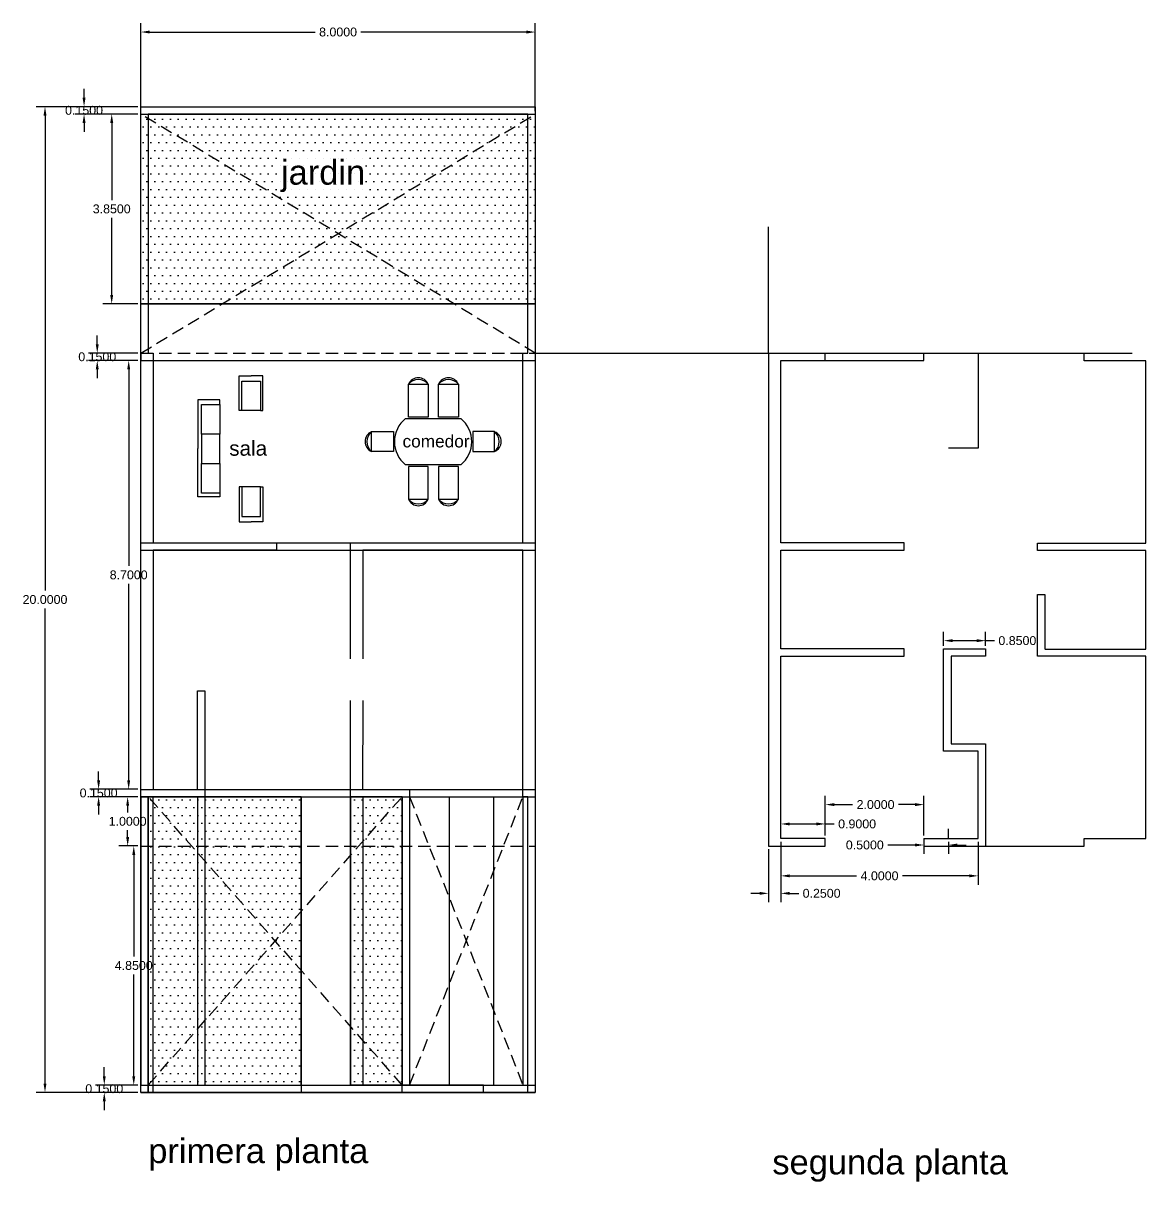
# Model space of a CAD drawing. Header units: millimetres. Extents: x 0 to 601, y -9 to 310.
# Drawn here: x 508.19 to 530.96, y 286.41 to 309.92 of the extents above; entities that cross this region are included whole.
import ezdxf

# ---------------------------------------------------------------- set-up
doc = ezdxf.new("R2010")
doc.units = ezdxf.units.MM
doc.linetypes.add('HIDDEN', pattern=[0.375, 0.25, -0.125])
for name, color, linetype in [('arquit-accesorio', 43, 'Continuous'), ('arquit-jardin-patio', 3, 'Continuous'), ('arquit-muro', 20, 'Continuous'), ('arquit-vacio', 7, 'HIDDEN'), ('borrar', 8, 'Continuous'), ('grilla', 5, 'Continuous')]:
    doc.layers.add(name, color=color, linetype=linetype)
doc.styles.add('Arial_3', font='Arial Unicode MS.ttf', dxfattribs={"height": 3})
doc.styles.get("Standard").update_dxf_attribs({"font": 'Arial Unicode MS.ttf'})
doc.dimstyles.get("Standard").update_dxf_attribs({"dimtxt": 0.18, "dimasz": 0.18, "dimexe": 0.18, "dimexo": 0.0625, "dimgap": 0.09, "dimtad": 0, "dimtih": 1, "dimtoh": 1, "dimdec": 4, "dimzin": 0, "dimdsep": 46, "dimtxsty": 'Standard', "dimcen": 0.09, "dimadec": 0, "dimazin": 0, "dimtfac": 1, "dimtdec": 4, "dimtofl": 0, "dimtmove": 0, "dimatfit": 3, "dimfxl": 1, "dimtolj": 1, "dimtzin": 0, "dimarcsym": 0})

# ---------------------------------------------------------------- blocks, each defined once
blk = doc.blocks.new('eliminar')
for p, q in [((526.787, 297.316), (526.787, 298.021)), ((526.787, 298.021), (527.026, 298.021)), ((527.265, 298.021), (527.026, 298.021)), ((527.265, 297.316), (527.265, 298.021)), ((526.395, 297.532), (525.944, 297.532)), ((525.944, 297.532), (525.944, 296.549)), ((526.395, 297.44), (526.395, 297.532)), ((526.838, 297.316), (526.787, 297.316)), ((527.214, 297.316), (527.265, 297.316)), ((525.944, 295.565), (525.944, 296.549)), ((526.838, 295.767), (526.787, 295.767)), ((526.787, 295.767), (526.787, 295.061)), ((527.214, 295.767), (527.265, 295.767)), ((527.265, 295.767), (527.265, 295.061)), ((526.395, 295.565), (525.944, 295.565)), ((526.395, 295.658), (526.395, 295.565)), ((526.787, 295.061), (527.026, 295.061)), ((527.265, 295.061), (527.026, 295.061))]:
    blk.add_line(p, q)
for points in [[(526.838, 297.915), (527.214, 297.915), (527.214, 297.316), (526.838, 297.316)], [(526.019, 297.44), (526.395, 297.44), (526.395, 296.841), (526.019, 296.841)], [(526.019, 296.242), (526.395, 296.242), (526.395, 296.841), (526.019, 296.841)], [(526.019, 296.242), (526.395, 296.242), (526.395, 295.643), (526.019, 295.643)], [(526.838, 295.167), (527.214, 295.167), (527.214, 295.767), (526.838, 295.767)]]:
    blk.add_lwpolyline(points, close=True)
blk = doc.blocks.new('sala')
blk.add_blockref('eliminar', (-520.824, -298.332))
blk = doc.blocks.new('comedor')
for points in [[(1.642, -0.631), (2.043, -0.631), (2.043, -1.297), (1.642, -1.297)], [(2.251, -0.631), (2.653, -0.631), (2.653, -1.297), (2.251, -1.297)], [(0.893, -1.995), (0.893, -1.593), (1.336, -1.593), (1.336, -1.995)], [(3.387, -1.995), (3.387, -1.593), (2.945, -1.593), (2.945, -1.995)], [(1.642, -2.964), (2.043, -2.964), (2.043, -2.298), (1.642, -2.298)], [(2.251, -2.964), (2.653, -2.964), (2.653, -2.298), (2.251, -2.298)]]:
    blk.add_lwpolyline(points, close=True)
for points in [[(1.58, -1.327), (2.7, -1.327)], [(2.7, -2.267), (1.58, -2.267)]]:
    blk.add_lwpolyline(points)
for centre, radius, start, end in [((1.842, -0.716), 0.218, 23.04, 156.96), ((1.842, -0.796), 0.26, 39.3851, 140.6149), ((2.452, -0.716), 0.218, 23.04, 156.96), ((2.452, -0.796), 0.26, 39.3851, 140.6149), ((1.962, -1.797), 0.606, 129.0902, 230.9098), ((2.318, -1.797), 0.606, 309.0902, 50.9098), ((0.979, -1.794), 0.218, 113.04, 246.96), ((1.058, -1.794), 0.26, 129.3851, 230.6149), ((3.222, -1.794), 0.26, 309.3851, 50.6149), ((3.302, -1.794), 0.218, 293.04, 66.96), ((1.842, -2.799), 0.26, 219.3851, 320.6149), ((1.842, -2.879), 0.218, 203.04, 336.96), ((2.452, -2.799), 0.26, 219.3851, 320.6149), ((2.452, -2.879), 0.218, 203.04, 336.96)]:
    blk.add_arc(centre, radius, start, end)
blk = doc.blocks.new('*D5')
at = {"color": 0, "lineweight": -2, "transparency": 16777216}
for p, q in [((510.575, 308.138), (510.575, 309.92)), ((518.575, 308.138), (518.575, 309.92)), ((510.755, 309.74), (514.11, 309.74)), ((518.395, 309.74), (515.039, 309.74))]:
    blk.add_line(p, q, dxfattribs=at)
at = {"color": 0, "transparency": 16777216}
for points in [[(510.755, 309.77), (510.755, 309.71), (510.575, 309.74)], [(518.395, 309.77), (518.395, 309.71), (518.575, 309.74)]]:
    blk.add_solid(points, dxfattribs=at)
at = {"layer": 'Defpoints', "color": 0, "transparency": 16777216}
for p in [(518.575, 309.74), (510.575, 308.076), (518.575, 308.076)]:
    blk.add_point(p, dxfattribs=at)
at = {"color": 0, "transparency": 16777216, "insert": (514.575, 309.74), "char_height": 0.18, "attachment_point": 5}
blk.add_mtext('\\A1;8.0000', dxfattribs=at)
blk = doc.blocks.new('*D6')
at = {"color": 0, "lineweight": -2, "transparency": 16777216}
for p, q in [((510.512, 308.076), (509.804, 308.076)), ((509.984, 307.896), (509.984, 306.332)), ((509.984, 304.406), (509.984, 305.969)), ((510.512, 304.226), (509.804, 304.226))]:
    blk.add_line(p, q, dxfattribs=at)
at = {"color": 0, "transparency": 16777216}
for points in [[(509.954, 307.896), (510.014, 307.896), (509.984, 308.076)], [(509.954, 304.406), (510.014, 304.406), (509.984, 304.226)]]:
    blk.add_solid(points, dxfattribs=at)
at = {"layer": 'Defpoints', "color": 0, "transparency": 16777216}
for p in [(510.575, 308.076), (509.984, 304.226), (510.575, 304.226)]:
    blk.add_point(p, dxfattribs=at)
at = {"color": 0, "transparency": 16777216, "insert": (509.984, 306.151), "char_height": 0.18, "attachment_point": 5}
blk.add_mtext('\\A1;3.8500', dxfattribs=at)
blk = doc.blocks.new('*D7')
at = {"color": 0, "lineweight": -2, "transparency": 16777216}
for p, q in [((509.423, 308.406), (509.423, 308.586)), ((510.512, 308.226), (509.243, 308.226)), ((510.512, 308.076), (509.243, 308.076)), ((509.423, 307.896), (509.423, 307.716))]:
    blk.add_line(p, q, dxfattribs=at)
at = {"color": 0, "transparency": 16777216}
for points in [[(509.393, 308.406), (509.453, 308.406), (509.423, 308.226)], [(509.393, 307.896), (509.453, 307.896), (509.423, 308.076)]]:
    blk.add_solid(points, dxfattribs=at)
at = {"layer": 'Defpoints', "color": 0, "transparency": 16777216}
for p in [(510.575, 308.226), (509.423, 308.076), (510.575, 308.076)]:
    blk.add_point(p, dxfattribs=at)
at = {"color": 0, "transparency": 16777216, "insert": (509.423, 308.151), "char_height": 0.18, "attachment_point": 5}
blk.add_mtext('\\A1;0.1500', dxfattribs=at)
blk = doc.blocks.new('*D8')
at = {"color": 0, "lineweight": -2, "transparency": 16777216}
for p, q in [((509.691, 303.406), (509.691, 303.586)), ((510.512, 303.226), (509.511, 303.226)), ((510.512, 303.076), (509.511, 303.076)), ((509.691, 302.896), (509.691, 302.716))]:
    blk.add_line(p, q, dxfattribs=at)
at = {"color": 0, "transparency": 16777216}
for points in [[(509.661, 303.406), (509.721, 303.406), (509.691, 303.226)], [(509.661, 302.896), (509.721, 302.896), (509.691, 303.076)]]:
    blk.add_solid(points, dxfattribs=at)
at = {"layer": 'Defpoints', "color": 0, "transparency": 16777216}
for p in [(509.691, 303.076), (510.575, 303.226), (510.575, 303.076)]:
    blk.add_point(p, dxfattribs=at)
at = {"color": 0, "transparency": 16777216, "insert": (509.691, 303.151), "char_height": 0.18, "attachment_point": 5}
blk.add_mtext('\\A1;0.1500', dxfattribs=at)
blk = doc.blocks.new('*D9')
at = {"color": 0, "lineweight": -2, "transparency": 16777216}
for p, q in [((510.512, 303.076), (510.148, 303.076)), ((510.328, 302.896), (510.328, 298.907)), ((510.328, 294.556), (510.328, 298.544)), ((510.512, 294.376), (510.148, 294.376))]:
    blk.add_line(p, q, dxfattribs=at)
at = {"color": 0, "transparency": 16777216}
for points in [[(510.298, 302.896), (510.358, 302.896), (510.328, 303.076)], [(510.298, 294.556), (510.358, 294.556), (510.328, 294.376)]]:
    blk.add_solid(points, dxfattribs=at)
at = {"layer": 'Defpoints', "color": 0, "transparency": 16777216}
for p in [(510.575, 303.076), (510.328, 294.376), (510.575, 294.376)]:
    blk.add_point(p, dxfattribs=at)
at = {"color": 0, "transparency": 16777216, "insert": (510.328, 298.726), "char_height": 0.18, "attachment_point": 5}
blk.add_mtext('\\A1;8.7000', dxfattribs=at)
blk = doc.blocks.new('*D10')
at = {"color": 0, "lineweight": -2, "transparency": 16777216}
for p, q in [((509.718, 294.556), (509.718, 294.736)), ((510.512, 294.376), (509.538, 294.376)), ((510.512, 294.226), (509.538, 294.226)), ((509.718, 294.046), (509.718, 293.866))]:
    blk.add_line(p, q, dxfattribs=at)
at = {"color": 0, "transparency": 16777216}
for points in [[(509.688, 294.556), (509.748, 294.556), (509.718, 294.376)], [(509.688, 294.046), (509.748, 294.046), (509.718, 294.226)]]:
    blk.add_solid(points, dxfattribs=at)
at = {"layer": 'Defpoints', "color": 0, "transparency": 16777216}
for p in [(510.575, 294.376), (509.718, 294.226), (510.575, 294.226)]:
    blk.add_point(p, dxfattribs=at)
at = {"color": 0, "transparency": 16777216, "insert": (509.718, 294.301), "char_height": 0.18, "attachment_point": 5}
blk.add_mtext('\\A1;0.1500', dxfattribs=at)
blk = doc.blocks.new('*D11')
at = {"color": 0, "lineweight": -2, "transparency": 16777216}
for p, q in [((510.512, 294.226), (510.127, 294.226)), ((510.307, 294.046), (510.307, 293.907)), ((510.307, 293.406), (510.307, 293.544)), ((510.512, 293.226), (510.127, 293.226))]:
    blk.add_line(p, q, dxfattribs=at)
at = {"color": 0, "transparency": 16777216}
for points in [[(510.277, 294.046), (510.337, 294.046), (510.307, 294.226)], [(510.277, 293.406), (510.337, 293.406), (510.307, 293.226)]]:
    blk.add_solid(points, dxfattribs=at)
at = {"layer": 'Defpoints', "color": 0, "transparency": 16777216}
for p in [(510.575, 294.226), (510.307, 293.226), (510.575, 293.226)]:
    blk.add_point(p, dxfattribs=at)
at = {"color": 0, "transparency": 16777216, "insert": (510.307, 293.726), "char_height": 0.18, "attachment_point": 5}
blk.add_mtext('\\A1;1.0000', dxfattribs=at)
blk = doc.blocks.new('*D12')
at = {"color": 0, "lineweight": -2, "transparency": 16777216}
for p, q in [((510.512, 293.226), (510.251, 293.226)), ((510.431, 293.046), (510.431, 290.982)), ((510.431, 288.556), (510.431, 290.619)), ((510.512, 288.376), (510.251, 288.376))]:
    blk.add_line(p, q, dxfattribs=at)
at = {"color": 0, "transparency": 16777216}
for points in [[(510.401, 293.046), (510.461, 293.046), (510.431, 293.226)], [(510.401, 288.556), (510.461, 288.556), (510.431, 288.376)]]:
    blk.add_solid(points, dxfattribs=at)
at = {"layer": 'Defpoints', "color": 0, "transparency": 16777216}
for p in [(510.575, 293.226), (510.431, 288.376), (510.575, 288.376)]:
    blk.add_point(p, dxfattribs=at)
at = {"color": 0, "transparency": 16777216, "insert": (510.431, 290.801), "char_height": 0.18, "attachment_point": 5}
blk.add_mtext('\\A1;4.8500', dxfattribs=at)
blk = doc.blocks.new('*D13')
at = {"color": 0, "lineweight": -2, "transparency": 16777216}
for p, q in [((509.833, 288.556), (509.833, 288.736)), ((510.512, 288.376), (509.653, 288.376)), ((510.512, 288.226), (509.653, 288.226)), ((509.833, 288.046), (509.833, 287.866))]:
    blk.add_line(p, q, dxfattribs=at)
at = {"color": 0, "transparency": 16777216}
for points in [[(509.803, 288.556), (509.863, 288.556), (509.833, 288.376)], [(509.803, 288.046), (509.863, 288.046), (509.833, 288.226)]]:
    blk.add_solid(points, dxfattribs=at)
at = {"layer": 'Defpoints', "color": 0, "transparency": 16777216}
for p in [(509.833, 288.226), (510.575, 288.376), (510.575, 288.226)]:
    blk.add_point(p, dxfattribs=at)
at = {"color": 0, "transparency": 16777216, "insert": (509.833, 288.301), "char_height": 0.18, "attachment_point": 5}
blk.add_mtext('\\A1;0.1500', dxfattribs=at)
blk = doc.blocks.new('*D14')
at = {"color": 0, "lineweight": -2, "transparency": 16777216}
for p, q in [((510.512, 308.226), (508.451, 308.226)), ((508.631, 308.046), (508.631, 298.407)), ((508.631, 288.406), (508.631, 298.044)), ((510.512, 288.226), (508.451, 288.226))]:
    blk.add_line(p, q, dxfattribs=at)
at = {"color": 0, "transparency": 16777216}
for points in [[(508.601, 308.046), (508.661, 308.046), (508.631, 308.226)], [(508.601, 288.406), (508.661, 288.406), (508.631, 288.226)]]:
    blk.add_solid(points, dxfattribs=at)
at = {"layer": 'Defpoints', "color": 0, "transparency": 16777216}
for p in [(510.575, 308.226), (508.631, 288.226), (510.575, 288.226)]:
    blk.add_point(p, dxfattribs=at)
at = {"color": 0, "transparency": 16777216, "insert": (508.631, 298.226), "char_height": 0.18, "attachment_point": 5}
blk.add_mtext('\\A1;20.0000', dxfattribs=at)
blk = doc.blocks.new('*D47')
at = {"color": 0, "lineweight": -2, "transparency": 16777216}
for p, q in [((523.307, 293.163), (523.307, 292.085)), ((523.557, 293.163), (523.557, 292.085)), ((523.127, 292.265), (522.947, 292.265)), ((523.737, 292.265), (523.917, 292.265))]:
    blk.add_line(p, q, dxfattribs=at)
at = {"color": 0, "transparency": 16777216}
for points in [[(523.127, 292.295), (523.127, 292.235), (523.307, 292.265)], [(523.737, 292.295), (523.737, 292.235), (523.557, 292.265)]]:
    blk.add_solid(points, dxfattribs=at)
at = {"layer": 'Defpoints', "color": 0, "transparency": 16777216}
for p in [(523.307, 293.226), (523.557, 293.226), (523.557, 292.265)]:
    blk.add_point(p, dxfattribs=at)
at = {"color": 0, "transparency": 16777216, "insert": (524.382, 292.265), "char_height": 0.18, "attachment_point": 5}
blk.add_mtext('\\A1;0.2500', dxfattribs=at)
blk = doc.blocks.new('*D48')
at = {"color": 0, "lineweight": -2, "transparency": 16777216}
for p, q in [((523.557, 293.438), (523.557, 293.853)), ((524.457, 293.438), (524.457, 293.853)), ((523.737, 293.673), (524.277, 293.673)), ((524.457, 293.673), (524.637, 293.673))]:
    blk.add_line(p, q, dxfattribs=at)
at = {"color": 0, "transparency": 16777216}
for points in [[(523.737, 293.703), (523.737, 293.643), (523.557, 293.673)], [(524.277, 293.703), (524.277, 293.643), (524.457, 293.673)]]:
    blk.add_solid(points, dxfattribs=at)
at = {"layer": 'Defpoints', "color": 0, "transparency": 16777216}
for p in [(524.457, 293.673), (523.557, 293.376), (524.457, 293.376)]:
    blk.add_point(p, dxfattribs=at)
at = {"color": 0, "transparency": 16777216, "insert": (525.102, 293.673), "char_height": 0.18, "attachment_point": 5}
blk.add_mtext('\\A1;0.9000', dxfattribs=at)
blk = doc.blocks.new('*D49')
at = {"color": 0, "lineweight": -2, "transparency": 16777216}
for p, q in [((524.457, 293.438), (524.457, 294.246)), ((526.457, 293.438), (526.457, 294.246)), ((524.637, 294.066), (525.011, 294.066)), ((526.277, 294.066), (525.942, 294.066))]:
    blk.add_line(p, q, dxfattribs=at)
at = {"color": 0, "transparency": 16777216}
for points in [[(524.637, 294.096), (524.637, 294.036), (524.457, 294.066)], [(526.277, 294.096), (526.277, 294.036), (526.457, 294.066)]]:
    blk.add_solid(points, dxfattribs=at)
at = {"layer": 'Defpoints', "color": 0, "transparency": 16777216}
for p in [(526.457, 294.066), (524.457, 293.376), (526.457, 293.376)]:
    blk.add_point(p, dxfattribs=at)
at = {"color": 0, "transparency": 16777216, "insert": (525.476, 294.066), "char_height": 0.18, "attachment_point": 5}
blk.add_mtext('\\A1;2.0000', dxfattribs=at)
blk = doc.blocks.new('*D50')
at = {"color": 0, "lineweight": -2, "transparency": 16777216}
for p, q in [((523.557, 293.313), (523.557, 292.44)), ((527.557, 293.313), (527.557, 292.44)), ((523.737, 292.62), (525.089, 292.62)), ((527.377, 292.62), (526.025, 292.62))]:
    blk.add_line(p, q, dxfattribs=at)
at = {"color": 0, "transparency": 16777216}
for points in [[(523.737, 292.65), (523.737, 292.59), (523.557, 292.62)], [(527.377, 292.65), (527.377, 292.59), (527.557, 292.62)]]:
    blk.add_solid(points, dxfattribs=at)
at = {"layer": 'Defpoints', "color": 0, "transparency": 16777216}
for p in [(523.557, 293.376), (527.557, 293.376), (527.557, 292.62)]:
    blk.add_point(p, dxfattribs=at)
at = {"color": 0, "transparency": 16777216, "insert": (525.557, 292.62), "char_height": 0.18, "attachment_point": 5}
blk.add_mtext('\\A1;4.0000', dxfattribs=at)
blk = doc.blocks.new('*D51')
at = {"color": 0, "lineweight": -2, "transparency": 16777216}
for p, q in [((526.277, 293.246), (525.723, 293.246)), ((526.457, 293.313), (526.457, 293.066)), ((526.957, 293.313), (526.957, 293.066)), ((527.137, 293.246), (527.317, 293.246))]:
    blk.add_line(p, q, dxfattribs=at)
at = {"color": 0, "transparency": 16777216}
for points in [[(526.277, 293.276), (526.277, 293.216), (526.457, 293.246)], [(527.137, 293.276), (527.137, 293.216), (526.957, 293.246)]]:
    blk.add_solid(points, dxfattribs=at)
at = {"layer": 'Defpoints', "color": 0, "transparency": 16777216}
for p in [(526.457, 293.376), (526.957, 293.376), (526.457, 293.246)]:
    blk.add_point(p, dxfattribs=at)
at = {"color": 0, "transparency": 16777216, "insert": (525.258, 293.246), "char_height": 0.18, "attachment_point": 5}
blk.add_mtext('\\A1;0.5000', dxfattribs=at)
blk = doc.blocks.new('*D52')
at = {"color": 0, "lineweight": -2, "transparency": 16777216}
for p, q in [((526.857, 297.288), (526.857, 297.572)), ((527.037, 297.392), (527.527, 297.392)), ((527.707, 297.288), (527.707, 297.572)), ((527.707, 297.392), (527.887, 297.392))]:
    blk.add_line(p, q, dxfattribs=at)
at = {"color": 0, "transparency": 16777216}
for points in [[(527.037, 297.422), (527.037, 297.362), (526.857, 297.392)], [(527.527, 297.422), (527.527, 297.362), (527.707, 297.392)]]:
    blk.add_solid(points, dxfattribs=at)
at = {"layer": 'Defpoints', "color": 0, "transparency": 16777216}
for p in [(527.707, 297.392), (526.857, 297.226), (527.707, 297.226)]:
    blk.add_point(p, dxfattribs=at)
at = {"color": 0, "transparency": 16777216, "insert": (528.352, 297.392), "char_height": 0.18, "attachment_point": 5}
blk.add_mtext('\\A1;0.8500', dxfattribs=at)

msp = doc.modelspace()

# ---------------------------------------------------------------- hatches: boundary and pattern name
at = {"layer": 'arquit-jardin-patio'}
h = msp.add_hatch(dxfattribs=at)
h.set_pattern_fill('DOTS', color=256, scale=0.1)
h.paths.add_polyline_path([(510.57472, 308.07556), (518.57472, 308.07556), (518.57472, 304.22556), (510.57472, 304.22556)])
h = msp.add_hatch(dxfattribs=at)
h.set_pattern_fill('DOTS', color=256, scale=0.1)
h.paths.add_polyline_path([(513.82472, 294.22556), (510.72472, 294.22556), (510.72472, 288.37556), (513.82472, 288.37556)])
h.paths.add_polyline_path([(515.87472, 294.22556), (514.82472, 294.22556), (514.82472, 288.37556), (515.87472, 288.37556)])

# ---------------------------------------------------------------- linework, layer by layer
for p, q in [((510.57472, 308.22556), (518.57472, 308.22556)), ((510.57472, 308.07556), (518.57472, 308.07556)), ((510.57472, 303.07556), (518.57472, 303.07556)), ((510.57472, 299.37556), (518.57472, 299.37556)), ((510.57472, 299.22556), (518.57472, 299.22556)), ((510.57472, 294.37556), (518.57472, 294.37556)), ((510.57472, 294.22556), (518.57472, 294.22556)), ((526.95728, 293.37556), (526.95728, 293.57738)), ((527.70728, 293.22556), (529.70728, 293.22556)), ((510.57472, 288.37556), (518.57472, 288.37556)), ((510.57472, 288.22556), (518.57472, 288.22556)), ((518.42472, 288.22556), (517.52472, 288.22556))]:
    msp.add_line(p, q)
msp.add_lwpolyline([(510.57472, 308.22556), (518.57472, 308.22556), (518.57472, 288.22556), (510.57472, 288.22556)], close=True)
for points in [[(510.57472, 308.07556), (518.57472, 308.07556), (518.57472, 304.22556), (510.57472, 304.22556)], [(513.82472, 294.22556), (510.72472, 294.22556), (510.72472, 288.37556), (513.82472, 288.37556)], [(514.82472, 294.22556), (515.87472, 294.22556), (515.87472, 288.37556), (514.82472, 288.37556)]]:
    msp.add_lwpolyline(points, close=True, dxfattribs=at)
at = {"layer": 'arquit-muro'}
for p, q in [((523.30728, 303.22556), (523.30728, 305.78696)), ((510.57472, 304.22556), (518.57472, 304.22556)), ((518.32472, 299.37556), (518.32472, 303.22556)), ((518.57472, 303.22556), (530.6777, 303.22556)), ((524.45728, 303.07556), (526.45728, 303.07556)), ((517.72472, 299.37556), (518.32472, 299.37556)), ((527.70728, 295.30056), (527.70728, 293.22556)), ((510.72472, 288.22556), (510.72472, 294.22556)), ((510.57472, 288.22556), (510.72472, 288.22556))]:
    msp.add_line(p, q, dxfattribs=at)
at = {"layer": 'arquit-muro', "linetype": 'HIDDEN'}
for p, q in [((510.57472, 303.22556), (518.57472, 303.22556)), ((510.57472, 293.22556), (518.57472, 293.22556))]:
    msp.add_line(p, q, dxfattribs=at)
at = {"layer": 'arquit-muro'}
for points in [[(510.72472, 294.22556), (510.72472, 288.22556), (510.57472, 288.22556), (510.57472, 308.07556), (510.57472, 308.22556), (518.57472, 308.22556), (518.57472, 308.07556), (518.57472, 288.22556), (518.42472, 288.22556), (518.42472, 294.22556)], [(518.32472, 303.22556), (518.42472, 303.22556), (518.42472, 308.07556), (510.72472, 308.07556), (510.72472, 303.22556), (510.82472, 303.22556), (510.82472, 299.37556), (513.32472, 299.37556), (513.32472, 299.22556), (510.82472, 299.22556), (510.82472, 294.37556)], [(523.30728, 303.22556), (523.30728, 293.22556), (524.45728, 293.22556), (524.45728, 293.37556), (523.55728, 293.37556), (523.55728, 297.07556), (526.05728, 297.07556), (526.05728, 297.22556), (523.55728, 297.22556), (523.55728, 299.22556), (526.05728, 299.22556), (526.05728, 299.37556), (523.55728, 299.37556), (523.55728, 303.07556), (524.45728, 303.07556), (524.45728, 303.22556)], [(526.45728, 303.07556), (526.45728, 303.22556), (527.55728, 303.22556), (527.55728, 301.30056), (526.95728, 301.30056)], [(530.95728, 299.21823), (528.75728, 299.21823), (528.75728, 299.36823), (530.95728, 299.36823), (530.95728, 303.06823)], [(530.95728, 303.06823), (529.70728, 303.06823), (529.70728, 303.22556)], [(514.82472, 297.02556), (514.82472, 299.37556), (516.82472, 299.37556)], [(518.32472, 294.22556), (518.32472, 299.22556), (517.72472, 299.22556), (516.82472, 299.22556), (515.07472, 299.22556), (515.07472, 297.07556), (515.07472, 297.02556)], [(528.90728, 297.21823), (530.95728, 297.21823), (530.95728, 299.21823)], [(529.70728, 293.22556), (529.70728, 293.37556), (530.95728, 293.37556), (530.95728, 297.07556), (528.75728, 297.07556), (528.75728, 298.32556), (528.90728, 298.32556), (528.90728, 297.22556)], [(527.55728, 295.15056), (526.85728, 295.15056), (526.85728, 297.22556), (527.70728, 297.22556), (527.70728, 297.07556), (527.00728, 297.07556), (527.00728, 295.30056)], [(510.82472, 294.37556), (511.72472, 294.37556), (511.72472, 296.37556), (511.87472, 296.37556), (511.87472, 294.22556), (510.57472, 294.22556)], [(514.82472, 294.22556), (514.82472, 296.17556)], [(515.07469, 296.17556), (515.07349, 294.37556), (516.02472, 294.37556), (516.02472, 288.37556), (515.87472, 288.37556), (515.87472, 294.22556)], [(527.00728, 295.30056), (527.70728, 295.30056)], [(527.54521, 293.37556), (527.55728, 293.37556), (527.55728, 295.15056), (527.54971, 295.15056)], [(515.87472, 294.22556), (514.82472, 294.22556)], [(518.42472, 294.22556), (518.32472, 294.22556)], [(526.45728, 293.37556), (527.55728, 293.37556)], [(526.45728, 293.37556), (526.45728, 293.22556), (527.70728, 293.22556)], [(517.52472, 288.22556), (515.87472, 288.22556), (515.87472, 288.37556)], [(517.52472, 288.22556), (517.52472, 288.37556), (516.02472, 288.37556)]]:
    msp.add_lwpolyline(points, dxfattribs=at)
at = {"layer": 'arquit-vacio'}
for p, q in [((510.57472, 303.22556), (518.57472, 308.07556)), ((518.57472, 303.22556), (510.57472, 308.07556)), ((515.87472, 288.37556), (510.72472, 294.22556)), ((510.72472, 288.37556), (515.87472, 294.22556)), ((516.02472, 294.22556), (518.32472, 288.37556)), ((516.02472, 288.37556), (518.32472, 294.22556))]:
    msp.add_line(p, q, dxfattribs=at)
at = {"layer": 'borrar'}
for p, q in [((510.57472, 294.22556), (510.57472, 288.37556)), ((511.72472, 294.22556), (511.72472, 288.37556)), ((511.87472, 294.22556), (511.87472, 288.37556)), ((513.82472, 294.22556), (513.82472, 288.37556)), ((514.82472, 294.22556), (514.82472, 288.37556)), ((515.07472, 294.22556), (515.07472, 288.37556)), ((515.87472, 294.22556), (515.87472, 288.37556)), ((516.02472, 294.22556), (516.02472, 288.37556)), ((516.82472, 294.22556), (516.82472, 288.37556)), ((517.72472, 294.22556), (517.72472, 288.37556)), ((518.32472, 294.22556), (518.32472, 288.37556))]:
    msp.add_line(p, q, dxfattribs=at)
msp.add_lwpolyline([(510.82472, 294.22556), (513.82472, 294.22556), (513.82472, 288.22556), (510.82472, 288.22556)], close=True, dxfattribs=at)
at = {"layer": 'grilla'}
msp.add_line((510.57472, 303.22556), (510.57472, 303.07556), dxfattribs=at)

# ---------------------------------------------------------------- block references
for name, p in [('sala', (506.60822, 303.07556)), ('comedor', (514.36217, 303.22556))]:
    msp.add_blockref(name, p)

# ---------------------------------------------------------------- texts
at = {"attachment_point": 1, "style": 'Arial_3'}
for s, heights, insert, char_height in [('sala', [-0.30409], (512.3677, 301.4443), 0.3), ('comedor', [-0.25341], (515.88267, 301.56266), 0.25)]:
    msp.add_mtext_dynamic_manual_height_columns(s, width=1.0604662, gutter_width=1.5, heights=heights, dxfattribs=dict(at, insert=insert, char_height=char_height))
at = {"layer": 'arquit-accesorio', "char_height": 0.5, "attachment_point": 1, "style": 'Arial_3'}
for s, insert in [('primera planta', (510.72472, 287.29145)), ('segunda{\\fArial Unicode MS|b0|i0|c134|p34; planta}', (523.38239, 287.0633))]:
    msp.add_mtext_dynamic_manual_height_columns(s, width=4.9009748, gutter_width=2.5, heights=[0.33178], dxfattribs=dict(at, insert=insert))
at = {"layer": 'arquit-vacio', "insert": (513.41756, 307.14386), "char_height": 0.5, "attachment_point": 1, "style": 'Arial_3'}
msp.add_mtext_dynamic_manual_height_columns('{\\fArial Unicode MS|b0|i0|c134|p34;jardin}', width=1.6297913, gutter_width=15, heights=[-0.64325], dxfattribs=at)

# ---------------------------------------------------------------- dimensions: what is measured, and where the dimension line sits
for base, p1, p2, picture, middle in [((518.57472, 309.74006), (510.57472, 308.07556), (518.57472, 308.07556), '*D5', (514.57472, 309.74006)), ((527.70728, 297.3921), (526.85728, 297.22556), (527.70728, 297.22556), '*D52', (528.35177, 297.3921)), ((524.45728, 293.67318), (523.55728, 293.37556), (524.45728, 293.37556), '*D48', (525.10177, 293.67318)), ((527.55728, 292.62027), (523.55728, 293.37556), (527.55728, 293.37556), '*D50', (525.55728, 292.62027)), ((523.55728, 292.26517), (523.30728, 293.22556), (523.55728, 293.22556), '*D47', (524.38177, 292.26517))]:
    dim = msp.add_linear_dim(base=base, p1=p1, p2=p2, dimstyle='Standard')
    dim.commit()
    dim.dimension.update_dxf_attribs({"geometry": picture, "text_midpoint": middle})
for base, p1, p2, picture, middle in [((509.42297, 308.07556), (510.57472, 308.22556), (510.57472, 308.07556), '*D7', (509.42297, 308.15056)), ((509.69123, 303.07556), (510.57472, 303.22556), (510.57472, 303.07556), '*D8', (509.69123, 303.15056)), ((509.71782, 294.22556), (510.57472, 294.37556), (510.57472, 294.22556), '*D10', (509.71782, 294.30056)), ((509.83316, 288.22556), (510.57472, 288.37556), (510.57472, 288.22556), '*D13', (509.83316, 288.30056))]:
    dim = msp.add_linear_dim(base=base, p1=p1, p2=p2, angle=90, dimstyle='Standard')
    dim.commit()
    dim.dimension.update_dxf_attribs({"geometry": picture, "text_midpoint": middle, "dimtype": 160})
for base, p1, p2, picture, middle in [((508.63139, 288.22556), (510.57472, 308.22556), (510.57472, 288.22556), '*D14', (508.63139, 298.22556)), ((509.9839, 304.22556), (510.57472, 308.07556), (510.57472, 304.22556), '*D6', (509.9839, 306.15056)), ((510.32811, 294.37556), (510.57472, 303.07556), (510.57472, 294.37556), '*D9', (510.32811, 298.72556)), ((510.30722, 293.22556), (510.57472, 294.22556), (510.57472, 293.22556), '*D11', (510.30722, 293.72556)), ((510.43108, 288.37556), (510.57472, 293.22556), (510.57472, 288.37556), '*D12', (510.43108, 290.80056))]:
    dim = msp.add_linear_dim(base=base, p1=p1, p2=p2, angle=90, dimstyle='Standard')
    dim.commit()
    dim.dimension.update_dxf_attribs({"geometry": picture, "text_midpoint": middle})
for base, p1, picture, middle in [((526.45728, 294.06623), (524.45728, 293.37556), '*D49', (525.47626, 294.06623)), ((526.45728, 293.24637), (526.95728, 293.37556), '*D51', (525.25831, 293.24637))]:
    dim = msp.add_linear_dim(base=base, p1=p1, p2=(526.45728, 293.37556), dimstyle='Standard')
    dim.commit()
    dim.dimension.update_dxf_attribs({"geometry": picture, "text_midpoint": middle, "dimtype": 160})

doc.saveas('drawing.dxf')
